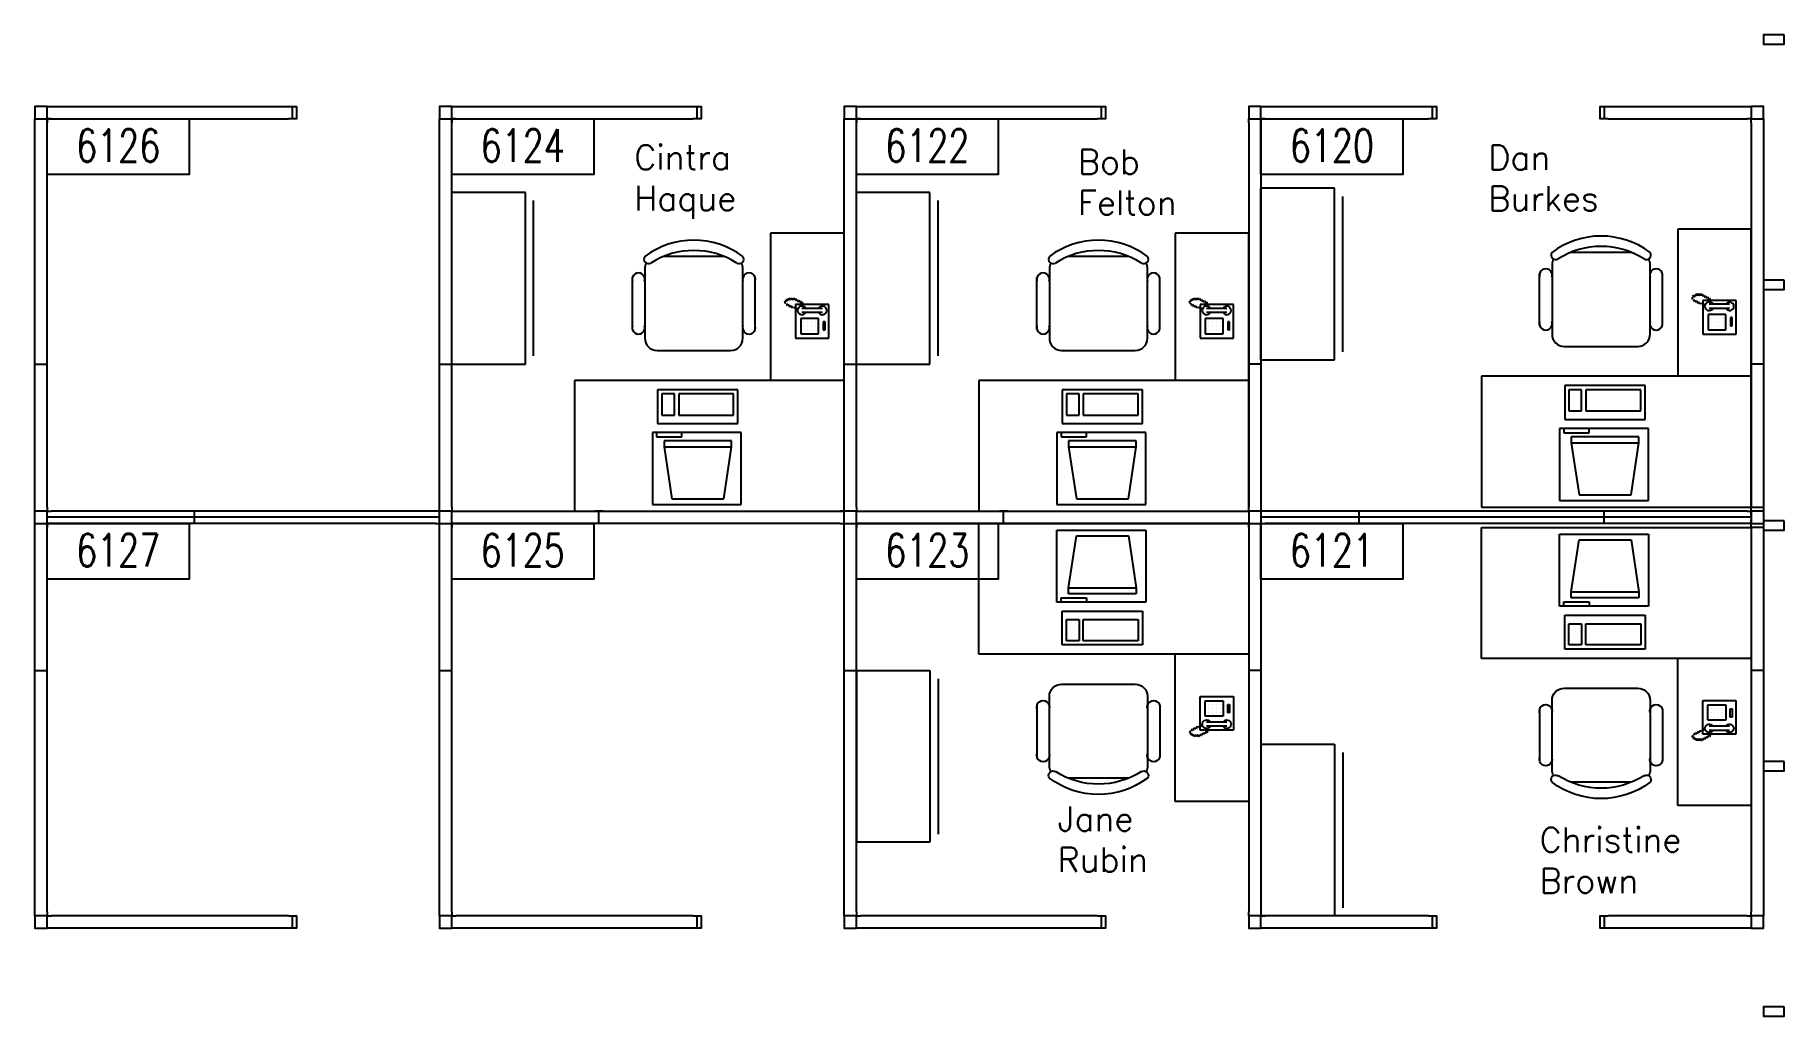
# Model space of a CAD drawing. Header units: inches. Extents: x 2951 to 3379, y 2366 to 2606.
import ezdxf
from ezdxf.enums import TextEntityAlignment as Align

# ---------------------------------------------------------------- set-up
doc = ezdxf.new("R2010")
doc.units = ezdxf.units.IN
doc.header["$MEASUREMENT"] = 0
doc.layers.get('0').update_dxf_attribs({"linetype": 'CONTINUOUS'})
for name, color, linetype in [('CHAIRS', 4, 'CONTINUOUS'), ('CPU', 6, 'CONTINUOUS'), ('E-B-MULL', 8, 'CONTINUOUS'), ('EMPLOYEE', 1, 'CONTINUOUS'), ('FURNITURE', 3, 'CONTINUOUS'), ('PANELS_201', 6, 'CONTINUOUS'), ('PHONES', 4, 'CONTINUOUS'), ('RMNUM', 40, 'CONTINUOUS')]:
    doc.layers.add(name, color=color, linetype=linetype)
doc.styles.add('ARCHITXT', font='simplex.shx')
doc.styles.add('ROMANS', font='romans', dxfattribs={"width": 0.75, "height": 8})

# ---------------------------------------------------------------- blocks, each defined once
blk = doc.blocks.new('RMNUM')
at = {"layer": 'RMNUM'}
blk.add_lwpolyline([(-16.33354, 6.674702), (18.388073, 6.674702), (18.388073, -6.982766), (-16.33354, -6.982766), (-16.33354, 6.674702)], dxfattribs=at)
at = {"layer": 'RMNUM', "style": 'ROMANS', "width": 0.75}
blk.add_attdef('NUMBER', text='', height=8, dxfattribs=at).set_placement((1.027267, 0.114097), align=Align.MIDDLE_CENTER)
blk = doc.blocks.new('RECTANG')
for p, q in [((1, 1), (0, 1)), ((0, 1), (0, 0)), ((1, 0), (1, 1)), ((0, 0), (1, 0))]:
    blk.add_line(p, q)
blk = doc.blocks.new('IBMAT', base_point=(61, 306))
for p, q in [((75, 307), (75, 306)), ((81, 307), (75, 307)), ((81, 306), (81, 307))]:
    blk.add_line(p, q)
at = {"xscale": 21, "yscale": 17, "zscale": 21}
blk.add_blockref('RECTANG', (61, 306), dxfattribs=at)
blk = doc.blocks.new('KEYBOARD', base_point=(60, 294))
for p, xscale, yscale, zscale in [((60, 294), 19, 8, 19), ((61, 295), 13, 5, 13), ((75, 295), 3, 5, 3)]:
    blk.add_blockref('RECTANG', p, dxfattribs=dict(xscale=xscale, yscale=yscale, zscale=zscale))
blk = doc.blocks.new('COMPUTER')
for p, q in [((-6.64, 16.23), (-8.5, 3.5)), ((6.08, 16.23), (-6.64, 16.23)), ((8, 3.5), (6.08, 16.23)), ((-8.5, 3.5), (-8.5, 2.04)), ((8, 3.5), (-8.5, 3.5)), ((-8.5, 2.04), (8, 2.04)), ((8, 2.04), (8, 3.5))]:
    blk.add_line(p, q)
at = {"xscale": 1.033846153846153, "yscale": 1.033846153846153, "zscale": 1.033846153846153}
for name, p in [('IBMAT', (-10.86, 0)), ('KEYBOARD', (-10.05, -10.5))]:
    blk.add_blockref(name, p, dxfattribs=at)
blk = doc.blocks.new('CHAIR7')
for p, q in [((5.12, 15.04), (17.88, 15.04)), ((0, 9), (0, -9)), ((20, 12), (3, 12)), ((23, -7.44), (23, 7.44)), ((3, -12), (20, -12)), ((5.12, -15), (17.88, -15))]:
    blk.add_line(p, q)
for centre, radius, start, end in [((5.56, 13.54), 1.56, 73.7398, 286.2602), ((17.44, 13.54), 1.56, 253.7398, 106.2602), ((3, 9), 3, 90, 180), ((20, 9), 3, 62.4156, 90), ((22.34, 11.12), 1.1, 53.3099, 212.0274), ((4.82, 0), 19.64, 327.5758, 32.4242), ((7, 0), 20, 323.1301, 36.8699), ((3, -9), 3, 180, 270), ((5.56, -13.5), 1.56, 73.7398, 286.2602), ((17.44, -13.5), 1.56, 253.7398, 106.2602), ((20, -9), 3, 270, 297.5844), ((22.34, -11.12), 1.1, 147.9726, 306.6901)]:
    blk.add_arc(centre, radius, start, end)
blk = doc.blocks.new('DESK2')
for p, q in [((33, 0), (-33, 0)), ((-33, 0), (-33, -68)), ((33, -32), (33, 0)), ((-33, -32), (33, -32)), ((-15, -68), (-15, -32)), ((-33, -68), (-15, -68))]:
    blk.add_line(p, q)
blk = doc.blocks.new('FC42X18D')
for p, q in [((-21, 0), (-21, -18)), ((-21, 0), (21, 0)), ((21, -18), (21, 0)), ((-21, -18), (21, -18)), ((-19, -20), (19, -20))]:
    blk.add_line(p, q)
blk = doc.blocks.new('FNPHONE')
for p, q in [((-7.29, 6.54), (-7.29, 1.54)), ((-6.29, 6.54), (-6.29, 1.54)), ((-3.87, 4.85), (-3.87, 4.85)), ((-2.94, 4.85), (-2.94, 4.85)), ((-2, 4.85), (-2, 4.85)), ((-9.1, 0.22), (-9.7, 0.02)), ((-8.9, 0.62), (-9.5, 0.42)), ((-8.7, 1.02), (-9.3, 0.82)), ((-8.5, 1.42), (-9.1, 1.22)), ((-8.3, 1.82), (-8.9, 1.62)), ((-7.14, 0.56), (-7.5, -0.58)), ((-3.87, 3.91), (-3.87, 3.91)), ((-3.87, 2.97), (-3.87, 2.97)), ((-3.87, 2.03), (-3.87, 2.03)), ((-2.94, 3.91), (-2.94, 3.91)), ((-2.94, 2.97), (-2.94, 2.97)), ((-2.94, 2.03), (-2.94, 2.03)), ((-2, 3.91), (-2, 3.91)), ((-2, 2.97), (-2, 2.97)), ((-2, 2.03), (-2, 2.03)), ((-9.3, -0.18), (-9.9, -0.38)), ((-9.3, -0.58), (-9.9, -0.78)), ((-9.3, -0.98), (-9.9, -1.18)), ((-9.3, -1.38), (-9.9, -1.58)), ((-9.1, -1.78), (-9.7, -1.98)), ((-8.9, -2.18), (-9.5, -2.38)), ((-8.43, -2.46), (-9.03, -2.66)), ((-7.9, -1.98), (-8.5, -2.18)), ((-7.7, -1.58), (-8.3, -1.78)), ((-7.5, -1.18), (-8.1, -1.38)), ((-7.3, -0.78), (-7.9, -0.98))]:
    blk.add_line(p, q)
for centre, start, end in [((-6.79, 6.54), 298.4915, 241.5085), ((-6.79, 1.54), 118.4915, 61.5085)]:
    blk.add_arc(centre, 1.05, start, end)
for p, xscale, yscale, zscale in [((-8.21, 0), 8.20528234483245, 8.104073169521023, 8.20528234483245), ((-4.81, 1.25), 3.75, 4.375, 3.75), ((-4.03, 6.72), 2.03125, 0.46875, 2.03125)]:
    blk.add_blockref('RECTANG', p, dxfattribs=dict(xscale=xscale, yscale=yscale, zscale=zscale))

msp = doc.modelspace()

# ---------------------------------------------------------------- linework, layer by layer
at = {"layer": 'E-B-MULL'}
for points in [[(3379, 2606), (3374, 2606), (3374, 2603.75), (3379, 2603.75)], [(3379, 2546), (3374, 2546), (3374, 2543.75), (3379, 2543.75)], [(3379, 2487.12), (3374, 2487.12), (3374, 2484.88), (3379, 2484.88)], [(3379, 2428.25), (3374, 2428.25), (3374, 2426), (3379, 2426)], [(3379, 2368.25), (3374, 2368.25), (3374, 2366), (3379, 2366)]]:
    msp.add_lwpolyline(points, close=True, dxfattribs=at)
at = {"layer": 'PANELS_201', "linetype": 'Continuous'}
for p, q in [((3371, 2526.5), (3371, 2524.5)), ((3374, 2525.5), (3371, 2525.5)), ((3374, 2526.5), (3374, 2524.5)), ((3054, 2489.5), (3088, 2489.5)), ((3090, 2489.5), (3148, 2489.5)), ((3153, 2489.5), (3187, 2489.5)), ((3189, 2489.5), (3247, 2489.5)), ((3374, 2489.5), (3371, 2489.5)), ((3088, 2486.5), (3054, 2486.5)), ((3148, 2486.5), (3090, 2486.5)), ((3187, 2486.5), (3153, 2486.5)), ((3247, 2486.5), (3189, 2486.5)), ((3371, 2486.5), (3374, 2486.5)), ((3371, 2451.5), (3371, 2449.5)), ((3374, 2450.5), (3371, 2450.5)), ((3374, 2451.5), (3374, 2449.5))]:
    msp.add_line(p, q, dxfattribs=at)
for points in [[(2954, 2588.5), (2951, 2588.5), (2951, 2585.5)], [(2951, 2584.5), (2951, 2585.5), (2954, 2585.5), (2954, 2584.5)], [(2955, 2585.5), (2954, 2585.5), (2954, 2588.5), (2955, 2588.5)], [(2955, 2588.5), (3013, 2588.5)], [(2955, 2585.5), (3013, 2585.5)], [(3013, 2588.5), (3014, 2588.5), (3015, 2588.5), (3015, 2585.5), (3013, 2585.5)], [(3014, 2585.5), (3014, 2588.5)], [(3053, 2588.5), (3050, 2588.5), (3050, 2585.5)], [(3050, 2584.5), (3050, 2585.5), (3053, 2585.5), (3053, 2584.5)], [(3054, 2585.5), (3053, 2585.5), (3053, 2588.5), (3054, 2588.5)], [(3054, 2588.5), (3112, 2588.5)], [(3054, 2585.5), (3112, 2585.5)], [(3112, 2588.5), (3113, 2588.5), (3114, 2588.5), (3114, 2585.5), (3112, 2585.5)], [(3113, 2585.5), (3113, 2588.5)], [(3152, 2588.5), (3149, 2588.5), (3149, 2585.5)], [(3149, 2584.5), (3149, 2585.5), (3152, 2585.5), (3152, 2584.5)], [(3153, 2585.5), (3152, 2585.5), (3152, 2588.5), (3153, 2588.5)], [(3153, 2588.5), (3211, 2588.5)], [(3153, 2585.5), (3211, 2585.5)], [(3211, 2588.5), (3212, 2588.5), (3213, 2588.5), (3213, 2585.5), (3211, 2585.5)], [(3212, 2585.5), (3212, 2588.5)], [(3251, 2588.5), (3248, 2588.5), (3248, 2585.5)], [(3248, 2584.5), (3248, 2585.5), (3251, 2585.5), (3251, 2584.5)], [(3252, 2585.5), (3251, 2585.5), (3251, 2588.5), (3252, 2588.5)], [(3252, 2588.5), (3292, 2588.5)], [(3252, 2585.5), (3292, 2585.5)], [(3292, 2588.5), (3293, 2588.5), (3294, 2588.5), (3294, 2585.5), (3292, 2585.5)], [(3293, 2585.5), (3293, 2588.5)], [(3336, 2585.5), (3335, 2585.5), (3334, 2585.5), (3334, 2588.5), (3336, 2588.5)], [(3335, 2588.5), (3335, 2585.5)], [(3336, 2588.5), (3370, 2588.5)], [(3336, 2585.5), (3370, 2585.5)], [(3370, 2588.5), (3371, 2588.5), (3371, 2585.5), (3370, 2585.5)], [(3374, 2585.5), (3374, 2588.5), (3371, 2588.5)], [(3371, 2584.5), (3371, 2585.5), (3374, 2585.5), (3374, 2584.5)], [(2951, 2526.5), (2951, 2584.5)], [(2954, 2526.5), (2954, 2584.5)], [(3050, 2526.5), (3050, 2584.5)], [(3053, 2526.5), (3053, 2584.5)], [(3149, 2526.5), (3149, 2584.5)], [(3152, 2526.5), (3152, 2584.5)], [(3248, 2584.5), (3248, 2526.5)], [(3251, 2584.5), (3251, 2526.5)], [(3371, 2584.5), (3371, 2526.5)], [(3374, 2584.5), (3374, 2526.5)], [(2951, 2524.5), (2951, 2526.5)], [(2951, 2525.5), (2954, 2525.5)], [(2954, 2524.5), (2954, 2526.5)], [(3050, 2524.5), (3050, 2526.5)], [(3050, 2525.5), (3053, 2525.5)], [(3053, 2524.5), (3053, 2526.5)], [(3149, 2524.5), (3149, 2526.5)], [(3149, 2525.5), (3152, 2525.5)], [(3152, 2524.5), (3152, 2526.5)], [(3248, 2526.5), (3248, 2524.5)], [(3251, 2525.5), (3248, 2525.5)], [(3251, 2526.5), (3251, 2524.5)], [(2951, 2490.5), (2951, 2524.5)], [(2954, 2490.5), (2954, 2524.5)], [(3050, 2490.5), (3050, 2524.5)], [(3053, 2490.5), (3053, 2524.5)], [(3149, 2490.5), (3149, 2524.5)], [(3152, 2490.5), (3152, 2524.5)], [(3248, 2524.5), (3248, 2490.5)], [(3251, 2524.5), (3251, 2490.5)], [(3371, 2524.5), (3371, 2490.5)], [(3374, 2524.5), (3374, 2490.5)], [(2954, 2490.5), (2954, 2489.5), (2951, 2489.5), (2951, 2490.5)], [(2951, 2486.5), (2951, 2489.5)], [(2955, 2486.5), (2954, 2486.5), (2954, 2489.5), (2955, 2489.5)], [(2990, 2488), (2954, 2488)], [(2989, 2489.5), (2955, 2489.5)], [(2991, 2489.5), (2989, 2489.5)], [(2990, 2486.5), (2990, 2489.5)], [(3050, 2488), (2990, 2488)], [(3049, 2489.5), (2991, 2489.5)], [(3049, 2486.5), (3050, 2486.5), (3050, 2489.5), (3049, 2489.5)], [(3053, 2490.5), (3053, 2489.5), (3050, 2489.5), (3050, 2490.5)], [(3054, 2486.5), (3053, 2486.5), (3053, 2489.5), (3054, 2489.5)], [(3090, 2489.5), (3088, 2489.5)], [(3089, 2486.5), (3089, 2489.5)], [(3148, 2486.5), (3149, 2486.5), (3149, 2489.5), (3148, 2489.5)], [(3152, 2490.5), (3152, 2489.5), (3149, 2489.5), (3149, 2490.5)], [(3153, 2486.5), (3152, 2486.5), (3152, 2489.5), (3153, 2489.5)], [(3189, 2489.5), (3187, 2489.5)], [(3188, 2486.5), (3188, 2489.5)], [(3247, 2489.5), (3248, 2489.5), (3248, 2486.5), (3247, 2486.5)], [(3251, 2490.5), (3251, 2489.5), (3248, 2489.5), (3248, 2490.5)], [(3252, 2489.5), (3251, 2489.5), (3251, 2486.5), (3252, 2486.5)], [(3275, 2488), (3251, 2488)], [(3274, 2489.5), (3252, 2489.5)], [(3276, 2489.5), (3274, 2489.5)], [(3275, 2486.5), (3275, 2489.5)], [(3335, 2488), (3275, 2488)], [(3334, 2489.5), (3276, 2489.5)], [(3336, 2489.5), (3334, 2489.5)], [(3335, 2486.5), (3335, 2489.5)], [(3371, 2488), (3335, 2488)], [(3370, 2489.5), (3336, 2489.5)], [(3370, 2489.5), (3371, 2489.5), (3371, 2486.5), (3370, 2486.5)], [(3374, 2490.5), (3374, 2489.5), (3371, 2489.5), (3371, 2490.5)], [(3371, 2488.5), (3371, 2489.5), (3371, 2490.5), (3374, 2490.5), (3374, 2488.5)], [(3374, 2487.5), (3374, 2486.5), (3374, 2485.5), (3371, 2485.5), (3371, 2487.5)], [(3374, 2489.5), (3374, 2486.5)], [(2951, 2485.5), (2951, 2486.5), (2954, 2486.5), (2954, 2485.5)], [(2951, 2451.5), (2951, 2485.5)], [(2954, 2451.5), (2954, 2485.5)], [(2989, 2486.5), (2955, 2486.5)], [(2991, 2486.5), (2989, 2486.5)], [(3049, 2486.5), (2991, 2486.5)], [(3050, 2485.5), (3050, 2486.5), (3053, 2486.5), (3053, 2485.5)], [(3050, 2451.5), (3050, 2485.5)], [(3053, 2451.5), (3053, 2485.5)], [(3090, 2486.5), (3088, 2486.5)], [(3149, 2485.5), (3149, 2486.5), (3152, 2486.5), (3152, 2485.5)], [(3149, 2451.5), (3149, 2485.5)], [(3152, 2451.5), (3152, 2485.5)], [(3189, 2486.5), (3187, 2486.5)], [(3248, 2485.5), (3248, 2486.5), (3251, 2486.5), (3251, 2485.5)], [(3248, 2485.5), (3248, 2451.5)], [(3251, 2485.5), (3251, 2451.5)], [(3274, 2486.5), (3252, 2486.5)], [(3276, 2486.5), (3274, 2486.5)], [(3334, 2486.5), (3276, 2486.5)], [(3336, 2486.5), (3334, 2486.5)], [(3370, 2486.5), (3336, 2486.5)], [(3371, 2485.5), (3371, 2486.5), (3374, 2486.5), (3374, 2485.5)], [(3371, 2485.5), (3371, 2451.5)], [(3374, 2485.5), (3374, 2451.5)], [(2951, 2449.5), (2951, 2451.5)], [(2951, 2450.5), (2954, 2450.5)], [(2951, 2391.5), (2951, 2449.5)], [(2954, 2449.5), (2954, 2451.5)], [(2954, 2391.5), (2954, 2449.5)], [(3050, 2449.5), (3050, 2451.5)], [(3050, 2450.5), (3053, 2450.5)], [(3050, 2391.5), (3050, 2449.5)], [(3053, 2449.5), (3053, 2451.5)], [(3053, 2391.5), (3053, 2449.5)], [(3149, 2449.5), (3149, 2451.5)], [(3149, 2450.5), (3152, 2450.5)], [(3149, 2391.5), (3149, 2449.5)], [(3152, 2449.5), (3152, 2451.5)], [(3152, 2391.5), (3152, 2449.5)], [(3248, 2451.5), (3248, 2449.5)], [(3251, 2450.5), (3248, 2450.5)], [(3248, 2449.5), (3248, 2391.5)], [(3251, 2451.5), (3251, 2449.5)], [(3251, 2449.5), (3251, 2391.5)], [(3371, 2449.5), (3371, 2391.5)], [(3374, 2449.5), (3374, 2391.5)], [(2954, 2391.5), (2954, 2390.5), (2951, 2390.5), (2951, 2391.5)], [(2951, 2390.5), (2951, 2387.5), (2954, 2387.5)], [(2955, 2387.5), (2954, 2387.5), (2954, 2390.5), (2955, 2390.5)], [(3013, 2390.5), (2955, 2390.5)], [(3013, 2390.5), (3014, 2390.5), (3015, 2390.5), (3015, 2387.5), (3013, 2387.5)], [(3014, 2387.5), (3014, 2390.5)], [(3053, 2391.5), (3053, 2390.5), (3050, 2390.5), (3050, 2391.5)], [(3050, 2390.5), (3050, 2387.5), (3053, 2387.5)], [(3054, 2387.5), (3053, 2387.5), (3053, 2390.5), (3054, 2390.5)], [(3112, 2390.5), (3054, 2390.5)], [(3112, 2390.5), (3113, 2390.5), (3114, 2390.5), (3114, 2387.5), (3112, 2387.5)], [(3113, 2387.5), (3113, 2390.5)], [(3152, 2391.5), (3152, 2390.5), (3149, 2390.5), (3149, 2391.5)], [(3149, 2390.5), (3149, 2387.5), (3152, 2387.5)], [(3153, 2387.5), (3152, 2387.5), (3152, 2390.5), (3153, 2390.5)], [(3211, 2390.5), (3153, 2390.5)], [(3211, 2390.5), (3212, 2390.5), (3213, 2390.5), (3213, 2387.5), (3211, 2387.5)], [(3212, 2387.5), (3212, 2390.5)], [(3251, 2391.5), (3251, 2390.5), (3248, 2390.5), (3248, 2391.5)], [(3248, 2390.5), (3248, 2387.5), (3251, 2387.5)], [(3252, 2387.5), (3251, 2387.5), (3251, 2390.5), (3252, 2390.5)], [(3292, 2390.5), (3252, 2390.5)], [(3292, 2390.5), (3293, 2390.5), (3294, 2390.5), (3294, 2387.5), (3292, 2387.5)], [(3293, 2387.5), (3293, 2390.5)], [(3336, 2387.5), (3335, 2387.5), (3334, 2387.5), (3334, 2390.5), (3336, 2390.5)], [(3335, 2390.5), (3335, 2387.5)], [(3370, 2390.5), (3336, 2390.5)], [(3370, 2390.5), (3371, 2390.5), (3371, 2387.5), (3370, 2387.5)], [(3374, 2391.5), (3374, 2390.5), (3371, 2390.5), (3371, 2391.5)], [(3371, 2387.5), (3374, 2387.5), (3374, 2390.5)], [(3013, 2387.5), (2955, 2387.5)], [(3112, 2387.5), (3054, 2387.5)], [(3211, 2387.5), (3153, 2387.5)], [(3292, 2387.5), (3252, 2387.5)], [(3370, 2387.5), (3336, 2387.5)]]:
    msp.add_lwpolyline(points, dxfattribs=at)

# ---------------------------------------------------------------- block references
for p, values in [((2970.33, 2578.83), {'NUMBER': '6126'}), ((3069.33, 2578.83), {'NUMBER': '6124'}), ((3168.33, 2578.83), {'NUMBER': '6122'}), ((3267.33, 2578.83), {'NUMBER': '6120'}), ((2970.33, 2479.83), {'NUMBER': '6127'}), ((3069.33, 2479.83), {'NUMBER': '6125'}), ((3168.33, 2479.83), {'NUMBER': '6123'}), ((3267.33, 2479.83), {'NUMBER': '6121'})]:
    msp.add_blockref('RMNUM', p).add_auto_attribs(values)
at = {"layer": 'CHAIRS', "lineweight": -3, "rotation": 89.99999999999999}
for p in [(3112.23, 2528.81), (3211.23, 2528.81), (3334.23, 2529.81)]:
    msp.add_blockref('CHAIR7', p, dxfattribs=at)
at = {"layer": 'CHAIRS', "lineweight": -3, "xscale": -1, "rotation": 90}
for p in [(3211.23, 2447.19), (3334.23, 2446.19)]:
    msp.add_blockref('CHAIR7', p, dxfattribs=at)
at = {"layer": 'CPU', "lineweight": -3, "rotation": 180}
for p in [(3112.94, 2508.73), (3211.94, 2508.73), (3334.94, 2509.73)]:
    msp.add_blockref('COMPUTER', p, dxfattribs=at)
at = {"layer": 'CPU', "lineweight": -3, "xscale": -1}
for p in [(3211.94, 2467.27), (3334.94, 2466.27)]:
    msp.add_blockref('COMPUTER', p, dxfattribs=at)
at = {"layer": 'FURNITURE', "lineweight": -3}
for name, p, rotation in [('FC42X18D', (3251, 2547.5), 89.99999999999999), ('FC42X18D', (3053, 2546.5), 89.99999999999999), ('FC42X18D', (3152, 2546.5), 89.99999999999999), ('DESK2', (3116, 2489.5), 180), ('DESK2', (3215, 2489.5), 180), ('DESK2', (3338, 2490.5), 180)]:
    msp.add_blockref(name, p, dxfattribs=dict(at, rotation=rotation))
at = {"layer": 'FURNITURE', "lineweight": -3, "xscale": -1}
for p in [(3215, 2486.5), (3338, 2485.5)]:
    msp.add_blockref('DESK2', p, dxfattribs=at)
at = {"layer": 'FURNITURE', "lineweight": -3, "xscale": -1, "rotation": 90}
for p in [(3152, 2429.5), (3251, 2411.5)]:
    msp.add_blockref('FC42X18D', p, dxfattribs=at)
at = {"layer": 'PHONES', "lineweight": -3, "rotation": 270}
for p in [(3359.15, 2532.83), (3137.14, 2531.83), (3236.14, 2531.83)]:
    msp.add_blockref('FNPHONE', p, dxfattribs=at)
at = {"layer": 'PHONES', "lineweight": -3, "xscale": -1, "rotation": 270}
for p in [(3236.14, 2444.17), (3359.14, 2443.17)]:
    msp.add_blockref('FNPHONE', p, dxfattribs=at)

# ---------------------------------------------------------------- texts
at = {"layer": 'EMPLOYEE', "lineweight": -3, "char_height": 6, "attachment_point": 1, "style": 'ARCHITXT'}
for s, insert, width in [('\\A1;Cintra\\PHaque', (3097.64, 2579.06), 23.6808), ('\\A1;Bob\\PFelton', (3206.23, 2577.98), 22.0314), ('\\A1;Dan\\PBurkes', (3306.67, 2579.01), 25.1501), ('\\A1;Jane\\PRubin', (3201.27, 2417.24), 20.6644), ('\\A1;Christine\\PBrown', (3319.18, 2412.09), 32.3083)]:
    msp.add_mtext(s, dxfattribs=dict(at, insert=insert, width=width))

doc.saveas('drawing.dxf')
